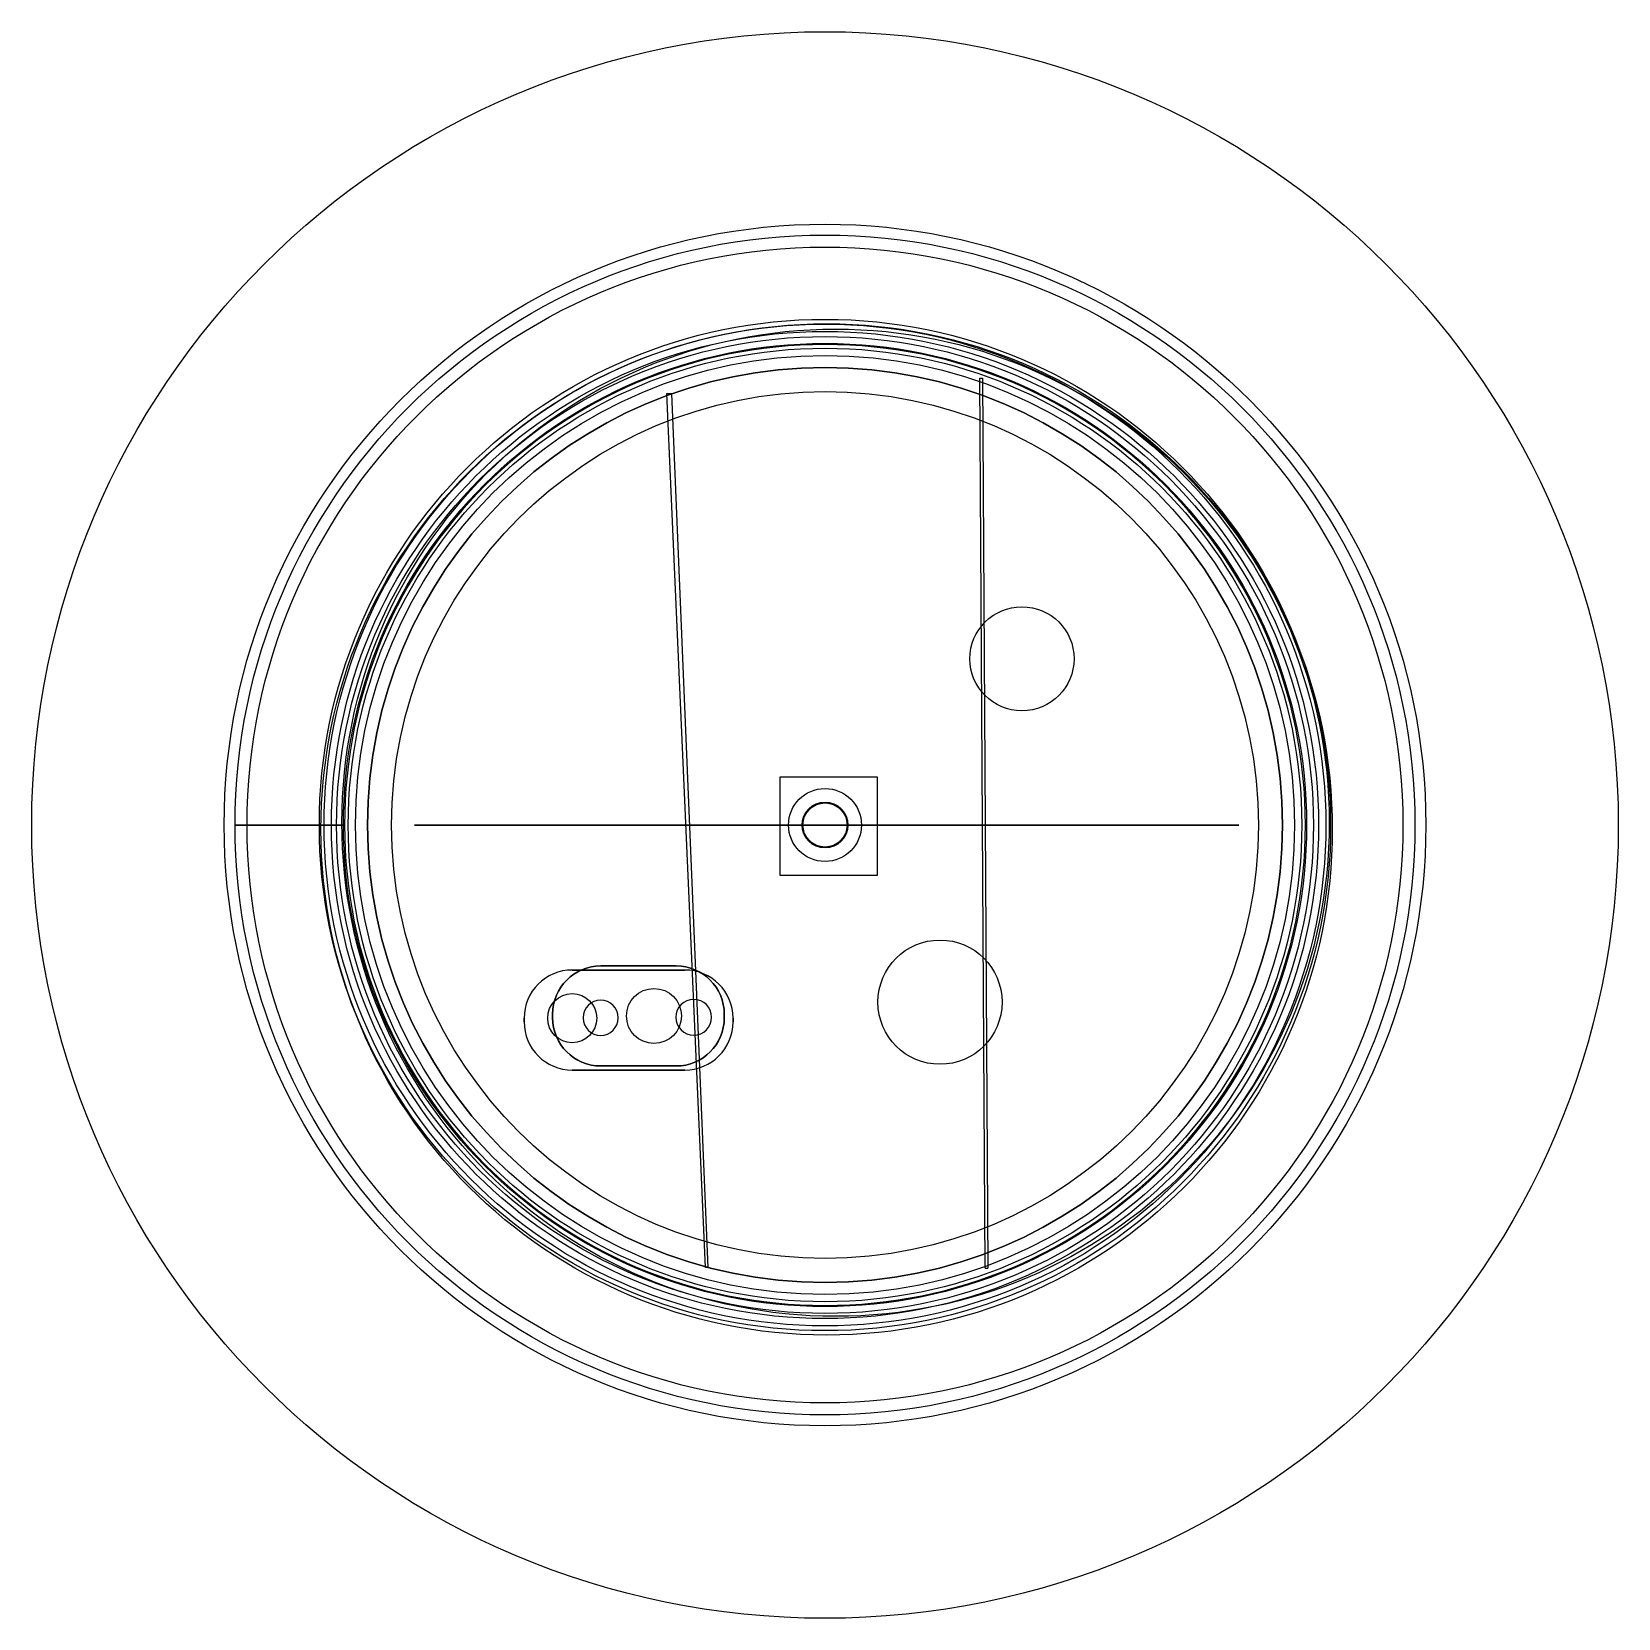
# Model space of a CAD drawing. Header units: centimetres. Extents: x -16.5 to 16.5, y -16.5 to 16.5.
import ezdxf

# ---------------------------------------------------------------- set-up
doc = ezdxf.new("R2010")
doc.units = ezdxf.units.CM
doc.header["$MEASUREMENT"] = 0
for name, color, linetype in [('Component1_Sketch1', 7, 'Continuous'), ('Component1_Sketch2', 7, 'Continuous'), ('Component1_Sketch3', 7, 'Continuous'), ('Component2_Sketch1', 7, 'Continuous'), ('Component3_Sketch1', 7, 'Continuous'), ('Component4_Sketch1', 7, 'Continuous'), ('Component4_Sketch2', 7, 'Continuous'), ('Component4_Sketch3', 7, 'Continuous'), ('Component4_Sketch4', 7, 'Continuous'), ('Component4_Sketch5', 7, 'Continuous'), ('Component4_Sketch6', 7, 'Continuous'), ('Component4_Sketch7', 7, 'Continuous'), ('Component5_Sketch1', 7, 'Continuous'), ('Component5_Sketch2', 7, 'Continuous'), ('Component5_Sketch3', 7, 'Continuous'), ('Component5_Sketch4', 7, 'Continuous'), ('Component5_Sketch5', 7, 'Continuous'), ('Component5_Sketch6', 7, 'Continuous'), ('Component6_Sketch1', 7, 'Continuous'), ('Component7_Sketch1', 7, 'Continuous'), ('Component7_Sketch2', 7, 'Continuous'), ('Component7_Sketch3', 7, 'Continuous'), ('Component8_Sketch1', 7, 'Continuous'), ('Component8_Sketch2', 7, 'Continuous'), ('Component8_Sketch3', 7, 'Continuous'), ('Oil filter final design v12_Sketch1', 7, 'Continuous'), ('Oil filter final design v12_Sketch10', 7, 'Continuous'), ('Oil filter final design v12_Sketch11', 7, 'Continuous'), ('Oil filter final design v12_Sketch14', 7, 'Continuous'), ('Oil filter final design v12_Sketch2', 7, 'Continuous'), ('Oil filter final design v12_Sketch3', 7, 'Continuous'), ('Oil filter final design v12_Sketch4', 7, 'Continuous'), ('Oil filter final design v12_Sketch5', 7, 'Continuous'), ('Oil filter final design v12_Sketch6', 7, 'Continuous'), ('Oil filter final design v12_Sketch7', 7, 'Continuous'), ('Oil filter final design v12_Sketch8', 7, 'Continuous'), ('Oil filter final design v12_Sketch9', 7, 'Continuous')]:
    doc.layers.add(name, color=color, linetype=linetype)

# ---------------------------------------------------------------- blocks, each defined once
blk = doc.blocks.new('Component2')
at = {"layer": 'Component2_Sketch1'}
for p, q in [((-5.248, -3.011, 51), (-2.91, -3.011, 51)), ((-6.248, -4.088, 51), (-6.248, -4.011, 51)), ((-1.91, -4.011, 51), (-1.91, -4.088, 51)), ((-2.91, -5.088, 51), (-5.248, -5.088, 51))]:
    blk.add_line(p, q, dxfattribs=at)
for centre, start, end in [((-5.248, -4.011, 51), 90, 180), ((-2.91, -4.011, 51), 0, 90), ((-5.248, -4.088, 51), 180, 270), ((-2.91, -4.088, 51), 270, 0)]:
    blk.add_arc(centre, 1, start, end, dxfattribs=at)
blk.add_point((0, 0, 51), dxfattribs=at)
blk = doc.blocks.new('Component3')
at = {"layer": 'Component3_Sketch1'}
for centre, radius in [((4.09, 3.451, 51), 1.081), ((0, 0, 51), 0.756)]:
    blk.add_circle(centre, radius, dxfattribs=at)
blk.add_point((0, 0, 51), dxfattribs=at)
blk = doc.blocks.new('Component5')
at = {"layer": 'Component5_Sketch1'}
blk.add_circle((2.388, -3.679), 1.29, dxfattribs=at)
blk.add_point((0, 0), dxfattribs=at)
at = {"layer": 'Component5_Sketch2'}
for p, q in [((-3.091, -2.926), (-4.657, -2.926)), ((-5.657, -3.926), (-5.657, -4.004)), ((-2.091, -4.004), (-2.091, -3.926)), ((-4.657, -5.004), (-3.091, -5.004))]:
    blk.add_line(p, q, dxfattribs=at)
for centre, start, end in [((-4.657, -3.926), 90, 180), ((-3.091, -3.926), 360, 90), ((-4.657, -4.004), 180, 270), ((-3.091, -4.004), 270, 0)]:
    blk.add_arc(centre, 1, start, end, dxfattribs=at)
blk.add_point((0, 0), dxfattribs=at)
at = {"layer": 'Component5_Sketch3'}
for p, q in [((-4.657, -2.926, -1), (-3.091, -2.926, -1)), ((-5.657, -4.004, -1), (-5.657, -3.926, -1)), ((-2.091, -3.926, -1), (-2.091, -4.004, -1)), ((-3.091, -5.004, -1), (-4.657, -5.004, -1))]:
    blk.add_line(p, q, dxfattribs=at)
at = {"layer": 'Component5_Sketch3', "extrusion": (0, 0, -1)}
blk.add_circle((2.726, -3.993, 1), 0.372, dxfattribs=at)
for centre, start, end in [((4.657, -3.926, 1), 360, 90), ((3.091, -3.926, 1), 90, 180), ((4.657, -4.004, 1), 270, 0), ((3.091, -4.004, 1), 180, 270)]:
    blk.add_arc(centre, 1, start, end, dxfattribs=at)
at = {"layer": 'Component5_Sketch3'}
blk.add_point((0, 0, -1), dxfattribs=at)
at = {"layer": 'Component5_Sketch4'}
for p, q in [((-4.657, -2.926, -1), (-3.091, -2.926, -1)), ((-5.657, -4.004, -1), (-5.657, -3.926, -1)), ((-2.091, -3.926, -1), (-2.091, -4.004, -1)), ((-3.091, -5.004, -1), (-4.657, -5.004, -1))]:
    blk.add_line(p, q, dxfattribs=at)
at = {"layer": 'Component5_Sketch4', "extrusion": (0, 0, -1)}
for centre, radius in [((2.726, -3.993, 1), 0.372), ((4.657, -4.004, 1), 0.365)]:
    blk.add_circle(centre, radius, dxfattribs=at)
for centre, start, end in [((4.657, -3.926, 1), 360, 90), ((3.091, -3.926, 1), 90, 180), ((4.657, -4.004, 1), 270, 0), ((3.091, -4.004, 1), 180, 270)]:
    blk.add_arc(centre, 1, start, end, dxfattribs=at)
at = {"layer": 'Component5_Sketch4'}
blk.add_point((0, 0, -1), dxfattribs=at)
at = {"layer": 'Component5_Sketch5'}
blk.add_circle((0, 0, 54), 0.477, dxfattribs=at)
blk.add_point((0, 0, 54), dxfattribs=at)
at = {"layer": 'Component5_Sketch6'}
blk.add_circle((0, 0, 1), 0.459, dxfattribs=at)
blk.add_point((0, 0, 1), dxfattribs=at)
blk = doc.blocks.new('Component4')
at = {"layer": 'Component4_Sketch1'}
for p, q in [((-0.934, -1.046, 52), (-0.934, 1.003, 52)), ((-0.934, 1.003, 52), (1.08, 1.003, 52)), ((1.08, 1.003, 52), (1.08, -1.046, 52)), ((1.08, -1.046, 52), (-0.934, -1.046, 52))]:
    blk.add_line(p, q, dxfattribs=at)
blk.add_point((0, 0, 52), dxfattribs=at)
at = {"layer": 'Component4_Sketch2'}
for p, q in [((-2.91, -3.011, 52), (-5.248, -3.011, 52)), ((-6.248, -4.011, 52), (-6.248, -4.088, 52)), ((-1.91, -4.088, 52), (-1.91, -4.011, 52)), ((-5.248, -5.088, 52), (-2.91, -5.088, 52))]:
    blk.add_line(p, q, dxfattribs=at)
blk.add_circle((-3.551, -3.966, 52), 0.571, dxfattribs=at)
for centre, start, end in [((-5.248, -4.011, 52), 90, 180), ((-2.91, -4.011, 52), 0, 90), ((-5.248, -4.088, 52), 180, 270), ((-2.91, -4.088, 52), 270, 0)]:
    blk.add_arc(centre, 1, start, end, dxfattribs=at)
blk.add_point((0, 0, 52), dxfattribs=at)
at = {"layer": 'Component4_Sketch3'}
for p, q in [((-2.91, -3.011, 52), (-5.248, -3.011, 52)), ((-6.248, -4.011, 52), (-6.248, -4.088, 52)), ((-1.91, -4.088, 52), (-1.91, -4.011, 52)), ((-5.248, -5.088, 52), (-2.91, -5.088, 52))]:
    blk.add_line(p, q, dxfattribs=at)
blk.add_circle((-5.248, -4.011, 52), 0.51, dxfattribs=at)
for centre, start, end in [((-5.248, -4.011, 52), 90, 180), ((-2.91, -4.011, 52), 0, 90), ((-5.248, -4.088, 52), 180, 270), ((-2.91, -4.088, 52), 270, 0)]:
    blk.add_arc(centre, 1, start, end, dxfattribs=at)
blk.add_point((0, 0, 52), dxfattribs=at)
at = {"layer": 'Component4_Sketch4'}
for centre, radius in [((0.034, -0.093), 10.5), ((0.22, 0.048), 10.25)]:
    blk.add_circle(centre, radius, dxfattribs=at)
blk.add_point((0, 0), dxfattribs=at)
at = {"layer": 'Component4_Sketch5'}
for radius in [10.5, 10.25]:
    blk.add_circle((0, 0), radius, dxfattribs=at)
blk.add_point((0, 0), dxfattribs=at)
at = {"layer": 'Component4_Sketch6'}
blk.add_circle((0, 0), 10.5, dxfattribs=at)
blk.add_point((0, 0), dxfattribs=at)
at = {"layer": 'Component4_Sketch7'}
blk.add_point((0, 0), dxfattribs=at)
blk.add_blockref('Component5', (0, 0))
blk = doc.blocks.new('Component1')
at = {"layer": 'Component1_Sketch1'}
for radius in [10.4, 10.25]:
    blk.add_circle((0, 0, 40), radius, dxfattribs=at)
blk.add_point((0, 0, 40), dxfattribs=at)
at = {"layer": 'Component1_Sketch2'}
blk.add_circle((0, 0, 45), 10.25, dxfattribs=at)
blk.add_point((0, 0, 45), dxfattribs=at)
at = {"layer": 'Component1_Sketch3'}
blk.add_circle((0, 0, 51), 10.25, dxfattribs=at)
blk.add_point((0, 0, 51), dxfattribs=at)
for name in ['Component4', 'Component3', 'Component2']:
    blk.add_blockref(name, (0, 0))
blk = doc.blocks.new('Component6')
at = {"layer": 'Component6_Sketch1'}
blk.add_circle((0, 0, 20), 10.143, dxfattribs=at)
blk.add_point((0, 0, 20), dxfattribs=at)
blk = doc.blocks.new('Component7')
at = {"layer": 'Component7_Sketch1'}
for radius in [9.75, 9.5]:
    blk.add_circle((0, 0, 51), radius, dxfattribs=at)
blk.add_point((0, 0, 51), dxfattribs=at)
at = {"layer": 'Component7_Sketch2'}
for p, q in [((-3.286, 8.957, 51), (-3.186, 8.961, 51)), ((-2.48, -9.189, 51), (-3.286, 8.957, 51)), ((-3.186, 8.961, 51), (-2.433, -9.192, 51)), ((-2.433, -9.192, 51), (-2.48, -9.189, 51))]:
    blk.add_line(p, q, dxfattribs=at)
blk.add_point((0, 0, 51), dxfattribs=at)
at = {"layer": 'Component7_Sketch3'}
for p, q in [((-2.646, 0, 10.189), (-2.99, 0, 50.754)), ((-2.827, 0, 50.746), (-2.99, 0, 50.754)), ((-2.59, 0, 10.129), (-2.827, 0, 10.127)), ((-2.827, 0, 10.189), (-2.646, 0, 10.19)), ((-2.827, 0, 10.127), (-2.827, 0, 10.189)), ((-2.827, 0, 50.746), (-2.59, 0, 10.129))]:
    blk.add_line(p, q, dxfattribs=at)
blk.add_point((0, 0), dxfattribs=at)
blk = doc.blocks.new('Component8')
at = {"layer": 'Component8_Sketch1'}
for radius in [9.9, 9.75]:
    blk.add_circle((0, 0), radius, dxfattribs=at)
blk.add_point((0, 0), dxfattribs=at)
at = {"layer": 'Component8_Sketch2'}
for p, q in [((3.218, 9.278), (3.273, 9.278)), ((3.327, -9.203), (3.218, 9.278)), ((3.273, 9.278), (3.381, -9.204)), ((3.327, -9.203), (3.381, -9.204))]:
    blk.add_line(p, q, dxfattribs=at)
at = {"layer": 'Component8_Sketch2', "extrusion": (0, 0, -1)}
for radius in [9.977, 9.5]:
    blk.add_circle((0, 0), radius, dxfattribs=at)
at = {"layer": 'Component8_Sketch2'}
blk.add_point((0, 0), dxfattribs=at)
at = {"layer": 'Component8_Sketch3'}
for p, q in [((3.245, 0, 4.692), (3.245, 0, 39.984)), ((3.245, 0, 39.984), (3.795, 0, 39.984)), ((3.245, 0, 4.692), (3.305, 0, 4.692)), ((3.391, 0, 39.672), (3.305, 0, 4.692)), ((3.795, 0, 39.672), (3.391, 0, 39.672)), ((3.795, 0, 39.984), (3.795, 0, 39.672))]:
    blk.add_line(p, q, dxfattribs=at)
blk.add_point((0, 0), dxfattribs=at)

msp = doc.modelspace()

# ---------------------------------------------------------------- linework, layer by layer
at = {"layer": 'Oil filter final design v12_Sketch1'}
msp.add_circle((0, 0), 10, dxfattribs=at)
msp.add_point((0, 0), dxfattribs=at)
at = {"layer": 'Oil filter final design v12_Sketch10'}
for p, q in [((-12.233, 0, 5.006), (-10.008, 0, 3.663)), ((-10.008, 0, 5.006), (-12.233, 0, 5.006)), ((-10.008, 0, 3.663), (-10.008, 0, 5.006))]:
    msp.add_line(p, q, dxfattribs=at)
msp.add_point((0, 0), dxfattribs=at)
at = {"layer": 'Oil filter final design v12_Sketch11'}
msp.add_point((0, 0), dxfattribs=at)
at = {"layer": 'Oil filter final design v12_Sketch14'}
for radius in [16.472, 12.476]:
    msp.add_circle((0, 0, 11), radius, dxfattribs=at)
msp.add_point((0, 0, 11), dxfattribs=at)
at = {"layer": 'Oil filter final design v12_Sketch2'}
msp.add_circle((0, 0), 9, dxfattribs=at)
msp.add_point((0, 0), dxfattribs=at)
at = {"layer": 'Oil filter final design v12_Sketch3'}
msp.add_circle((0, 0), 9.5, dxfattribs=at)
msp.add_point((0, 0), dxfattribs=at)
at = {"layer": 'Oil filter final design v12_Sketch4'}
msp.add_point((0, 0), dxfattribs=at)
at = {"layer": 'Oil filter final design v12_Sketch5'}
msp.add_point((0, 0), dxfattribs=at)
at = {"layer": 'Oil filter final design v12_Sketch6'}
for p, q in [((8.594, 0, 5.11), (-8.525, 0, 5.11)), ((-8.525, 0, 10.11), (8.594, 0, 10.11)), ((-8.525, 0, 5.11), (-8.525, 0, 10.11)), ((8.594, 0, 10.11), (8.594, 0, 5.11))]:
    msp.add_line(p, q, dxfattribs=at)
msp.add_point((0, 0), dxfattribs=at)
at = {"layer": 'Oil filter final design v12_Sketch7'}
for p, q in [((8.548, 0, 45.022), (-8.11, 0, 45.022)), ((-8.11, 0, 40.022), (8.548, 0, 40.022)), ((-8.11, 0, 45.022), (-8.11, 0, 40.022)), ((8.548, 0, 40.022), (8.548, 0, 45.022))]:
    msp.add_line(p, q, dxfattribs=at)
msp.add_point((0, 0), dxfattribs=at)
at = {"layer": 'Oil filter final design v12_Sketch8'}
msp.add_circle((0, 0, 50), 9.5, dxfattribs=at)
msp.add_point((0, 0, 50), dxfattribs=at)
at = {"layer": 'Oil filter final design v12_Sketch9'}
for radius in [12.25, 12]:
    msp.add_circle((0, 0, 5), radius, dxfattribs=at)
msp.add_point((0, 0, 5), dxfattribs=at)

# ---------------------------------------------------------------- block references
for name in ['Component1', 'Component6', 'Component8', 'Component7']:
    msp.add_blockref(name, (0, 0))

doc.saveas('drawing.dxf')
